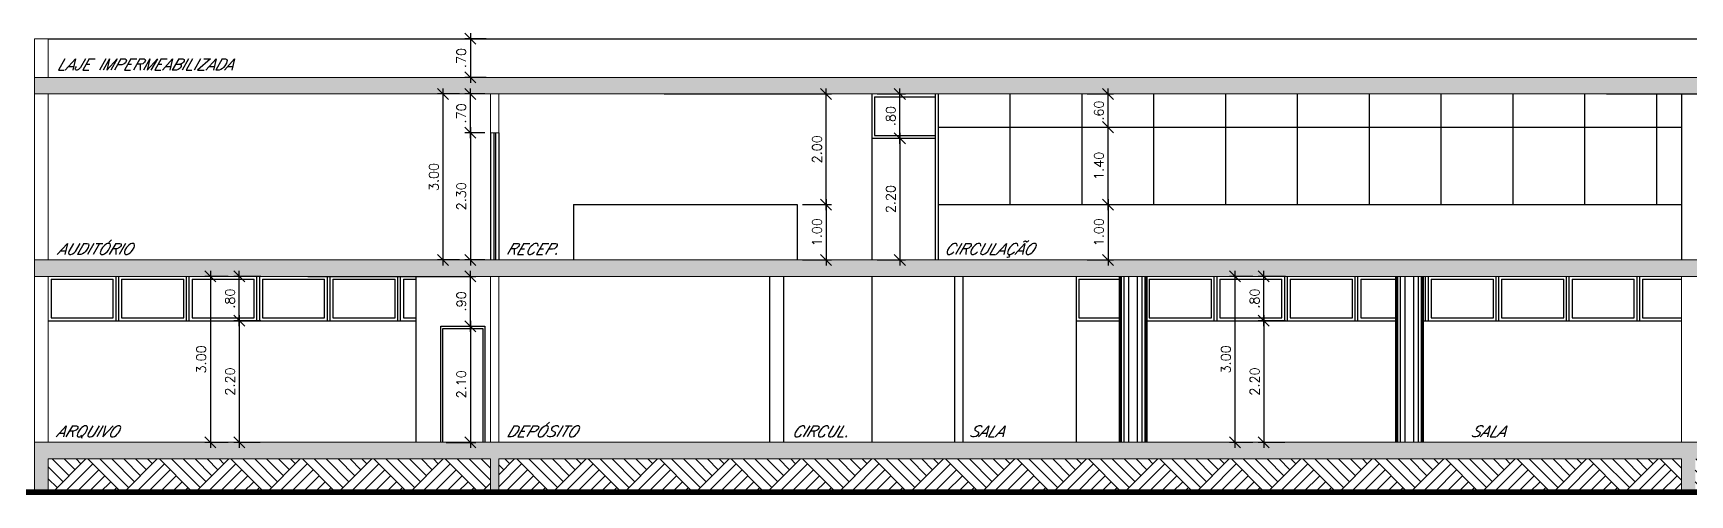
# Model space of a CAD drawing. Header units: millimetres. Extents: x 521 to 1055, y 261 to 520.
# Drawn here: x 824.63 to 854.61, y 453.61 to 461.96 of the extents above; entities that cross this region are included whole.
import ezdxf

# ---------------------------------------------------------------- set-up
doc = ezdxf.new("R2010")
doc.units = ezdxf.units.MM
doc.linetypes.add('CONTINU', pattern=[0])
doc.layers.add('0.1', color=8, linetype='Continuous', lineweight=13)
doc.styles.add('ROMANS', font='romans')
doc.styles.get("Standard").update_dxf_attribs({"font": 'romans.shx'})
doc.dimstyles.new('Fares Eng - 50', dxfattribs={"dimscale": 2, "dimtxt": 0.085, "dimasz": 0.1, "dimexe": 0.05, "dimexo": 0.05, "dimgap": 0.04, "dimtad": 1, "dimzin": 4, "dimdsep": 46, "dimtxsty": 'ROMANS', "dimblk1": 'OBLIQUE', "dimblk2": 'OBLIQUE', "dimsah": 1, "dimcen": 0.05, "dimdle": 0.05, "dimclrd": 8, "dimclre": 8, "dimclrt": 8, "dimaunit": 1, "dimadec": 0, "dimazin": 0, "dimtfac": 1, "dimtix": 1, "dimtmove": 2, "dimatfit": 0, "dimldrblk": 'OPEN90', "dimfxl": 1, "dimtolj": 1, "dimtzin": 0, "dimarcsym": 0})
pattern_1 = [(50, (2.50527, -1.5628), (0.273277003, -0.02390863), [0.028575, -0.314325]), (355, (2.50527, -1.5628), (-0.05286424, 0.286584964), [0.02286, -0.25146]), (100.451, (2.52804, -1.56478), (0.22041375, 0.26267503), [0.024285, -0.267135]), (46.1842, (2.50527, -1.4866), (0.40661856, -0.06306349), [0.0428625, -0.4714875]), (96.6356, (2.53915, -1.49184), (0.35610635, 0.37113833), [0.0364275, -0.4007025]), (351.184, (2.50527, -1.4866), (0.3561069, 0.37113768), [0.03429, -0.37719]), (21, (2.54337, -1.50564), (0.22742232, -0.15339828), [0.028575, -0.314325]), (326, (2.54337, -1.50564), (0.09270304, 0.27628195), [0.02286, -0.25146]), (71.4514, (2.56232, -1.51842), (0.320124736, 0.12288429), [0.024285, -0.267135]), (37.5, (2.50527, -1.56279), (0.004632905, 0.126832558), [0, -0.248412, 0, -0.25527, 0, -0.2524125]), (7.5, (2.50527, -1.56279), (0.100229494, 0.150270862), [0, -0.145542, 0, -0.242697, 0, -0.0962025]), (327.5, (2.4203, -1.56279), (0.203385893, -0.008593116), [0, -0.09525, 0, -0.29718, 0, -0.394335]), (317.5, (2.3822, -1.56279), (0.222193772, 0.038139737), [0, -0.123825, 0, -0.197358, 0, -0.280035])]
pattern_2 = [(135, (2.5053, -1.5628), (-1.2931569, 0), [0.9144, -0.9144]), (135, (2.613, -1.455), (-1.2931569, 0), [0.9144, -0.9144]), (135, (2.7208, -1.3473), (-1.2931569, 0), [0.9144, -0.9144]), (135, (2.8286, -1.2395), (-1.2931569, 0), [0.9144, -0.9144]), (135, (2.9363, -1.1317), (-1.2931569, 0), [0.9144, -0.9144]), (135, (3.0441, -1.024), (-1.2931569, 0), [0.9144, -0.9144]), (135, (3.15185, -0.9162), (-1.2931569, 0), [0.9144, -0.9144]), (45, (1.8587, -0.9162), (1.2931569, 0), [0.9144, -0.9144]), (45, (1.7509, -0.80845), (1.2931569, 0), [0.9144, -0.9144]), (45, (1.6432, -0.7007), (1.2931569, 0), [0.9144, -0.9144]), (45, (1.5354, -0.5929), (1.2931569, 0), [0.9144, -0.9144]), (45, (1.4276, -0.4852), (1.2931569, 0), [0.9144, -0.9144]), (45, (1.3199, -0.3774), (1.2931569, 0), [0.9144, -0.9144]), (45, (1.2121, -0.2696), (1.2931569, 0), [0.9144, -0.9144])]

# ---------------------------------------------------------------- blocks, each defined once
blk = doc.blocks.new('_OBLIQUE')
at = {"color": 0, "linetype": 'ByBlock'}
blk.add_line((-0.5, -0.5), (0.5, 0.5), dxfattribs=at)
blk = doc.blocks.new('*D1814')
at = {"layer": '0.1', "color": 8, "linetype": 'CONTINU', "lineweight": -2, "transparency": 16777216}
for p, q in [((828.748, 457.556), (828.256, 457.556)), ((828.356, 456.656), (828.356, 457.656)), ((828.748, 456.756), (828.256, 456.756))]:
    blk.add_line(p, q, dxfattribs=at)
at = {"layer": 'DEFPOINTS', "color": 0, "linetype": 'CONTINU', "lineweight": -2, "transparency": 16777216}
for p in [(828.356, 457.556), (828.848, 457.556), (828.848, 456.756)]:
    blk.add_point(p, dxfattribs=at)
at = {"layer": '0.1', "color": 8, "linetype": 'CONTINU', "lineweight": -2, "transparency": 16777216, "xscale": 0.2, "yscale": 0.2, "zscale": 0.2}
for p, rotation in [((828.356, 457.556), 90), ((828.356, 456.756), 270)]:
    blk.add_blockref('_OBLIQUE', p, dxfattribs=dict(at, rotation=rotation))
at = {"layer": '0.1', "color": 8, "linetype": 'CONTINU', "lineweight": -2, "transparency": 16777216, "insert": (828.191, 457.156), "char_height": 0.17, "attachment_point": 5, "rotation": 90, "style": 'ROMANS'}
blk.add_mtext('\\A1;.80', dxfattribs=at)
blk = doc.blocks.new('_Open90')
at = {"color": 0, "linetype": 'ByBlock', "lineweight": -2}
for p, q in [((0, 0), (-1, 0)), ((-0.5, 0.5), (0, 0)), ((0, 0), (-0.5, -0.5))]:
    blk.add_line(p, q, dxfattribs=at)
blk = doc.blocks.new('*D1815')
at = {"layer": '0.1', "color": 8, "linetype": 'CONTINU', "lineweight": -2, "transparency": 16777216}
for p, q in [((828.748, 456.756), (828.256, 456.756)), ((828.356, 456.856), (828.356, 454.456)), ((828.737, 454.556), (828.256, 454.556))]:
    blk.add_line(p, q, dxfattribs=at)
at = {"layer": 'DEFPOINTS', "color": 0, "linetype": 'CONTINU', "lineweight": -2, "transparency": 16777216}
for p in [(828.848, 456.756), (828.356, 454.556), (828.837, 454.556)]:
    blk.add_point(p, dxfattribs=at)
at = {"layer": '0.1', "color": 8, "linetype": 'CONTINU', "lineweight": -2, "transparency": 16777216, "xscale": 0.2, "yscale": 0.2, "zscale": 0.2}
for p, rotation in [((828.356, 456.756), 90), ((828.356, 454.556), 270)]:
    blk.add_blockref('_OBLIQUE', p, dxfattribs=dict(at, rotation=rotation))
at = {"layer": '0.1', "color": 8, "linetype": 'CONTINU', "lineweight": -2, "transparency": 16777216, "insert": (828.191, 455.656), "char_height": 0.17, "attachment_point": 5, "rotation": 90, "style": 'ROMANS'}
blk.add_mtext('\\A1;2.20', dxfattribs=at)
blk = doc.blocks.new('*D1816')
at = {"layer": '0.1', "color": 8, "linetype": 'CONTINU', "lineweight": -2, "transparency": 16777216}
for p, q in [((828.156, 457.556), (827.734, 457.556)), ((827.834, 457.656), (827.834, 454.456)), ((828.156, 454.556), (827.734, 454.556))]:
    blk.add_line(p, q, dxfattribs=at)
at = {"layer": 'DEFPOINTS', "color": 0, "linetype": 'CONTINU', "lineweight": -2, "transparency": 16777216}
for p in [(828.256, 457.556), (827.834, 454.556), (828.256, 454.556)]:
    blk.add_point(p, dxfattribs=at)
at = {"layer": '0.1', "color": 8, "linetype": 'CONTINU', "lineweight": -2, "transparency": 16777216, "xscale": 0.2, "yscale": 0.2, "zscale": 0.2}
for p, rotation in [((827.834, 457.556), 90), ((827.834, 454.556), 270)]:
    blk.add_blockref('_OBLIQUE', p, dxfattribs=dict(at, rotation=rotation))
at = {"layer": '0.1', "color": 8, "linetype": 'CONTINU', "lineweight": -2, "transparency": 16777216, "insert": (827.669, 456.056), "char_height": 0.17, "attachment_point": 5, "rotation": 90, "style": 'ROMANS'}
blk.add_mtext('\\A1;3.00', dxfattribs=at)
blk = doc.blocks.new('*D1817')
at = {"layer": '0.1', "color": 8, "linetype": 'CONTINU', "lineweight": -2, "transparency": 16777216}
for p, q in [((832.102, 456.656), (832.64, 456.656)), ((832.54, 456.756), (832.54, 454.456)), ((832.102, 454.556), (832.64, 454.556))]:
    blk.add_line(p, q, dxfattribs=at)
at = {"layer": 'DEFPOINTS', "color": 0, "linetype": 'CONTINU', "lineweight": -2, "transparency": 16777216}
for p in [(832.002, 456.656), (832.002, 454.556), (832.54, 454.556)]:
    blk.add_point(p, dxfattribs=at)
at = {"layer": '0.1', "color": 8, "linetype": 'CONTINU', "lineweight": -2, "transparency": 16777216, "xscale": 0.2, "yscale": 0.2, "zscale": 0.2}
for p, rotation in [((832.54, 456.656), 90), ((832.54, 454.556), 270)]:
    blk.add_blockref('_OBLIQUE', p, dxfattribs=dict(at, rotation=rotation))
at = {"layer": '0.1', "color": 8, "linetype": 'CONTINU', "lineweight": -2, "transparency": 16777216, "insert": (832.375, 455.606), "char_height": 0.17, "attachment_point": 5, "rotation": 90, "style": 'ROMANS'}
blk.add_mtext('\\A1;2.10', dxfattribs=at)
blk = doc.blocks.new('*D1818')
at = {"layer": '0.1', "color": 8, "linetype": 'CONTINU', "lineweight": -2, "transparency": 16777216}
for p, q in [((829.597, 457.556), (832.64, 457.556)), ((832.54, 456.556), (832.54, 457.656)), ((832.102, 456.656), (832.64, 456.656))]:
    blk.add_line(p, q, dxfattribs=at)
at = {"layer": 'DEFPOINTS', "color": 0, "linetype": 'CONTINU', "lineweight": -2, "transparency": 16777216}
for p in [(829.497, 457.556), (832.54, 457.556), (832.002, 456.656)]:
    blk.add_point(p, dxfattribs=at)
at = {"layer": '0.1', "color": 8, "linetype": 'CONTINU', "lineweight": -2, "transparency": 16777216, "xscale": 0.2, "yscale": 0.2, "zscale": 0.2}
for p, rotation in [((832.54, 457.556), 90), ((832.54, 456.656), 270)]:
    blk.add_blockref('_OBLIQUE', p, dxfattribs=dict(at, rotation=rotation))
at = {"layer": '0.1', "color": 8, "linetype": 'CONTINU', "lineweight": -2, "transparency": 16777216, "insert": (832.375, 457.106), "char_height": 0.17, "attachment_point": 5, "rotation": 90, "style": 'ROMANS'}
blk.add_mtext('\\A1;.90', dxfattribs=at)
blk = doc.blocks.new('*D1819')
at = {"layer": '0.1', "color": 8, "linetype": 'CONTINU', "lineweight": -2, "transparency": 16777216}
for p, q in [((847.289, 457.556), (846.796, 457.556)), ((846.896, 456.656), (846.896, 457.656)), ((847.289, 456.756), (846.796, 456.756))]:
    blk.add_line(p, q, dxfattribs=at)
at = {"layer": 'DEFPOINTS', "color": 0, "linetype": 'CONTINU', "lineweight": -2, "transparency": 16777216}
for p in [(846.896, 457.556), (847.389, 457.556), (847.389, 456.756)]:
    blk.add_point(p, dxfattribs=at)
at = {"layer": '0.1', "color": 8, "linetype": 'CONTINU', "lineweight": -2, "transparency": 16777216, "xscale": 0.2, "yscale": 0.2, "zscale": 0.2}
for p, rotation in [((846.896, 457.556), 90), ((846.896, 456.756), 270)]:
    blk.add_blockref('_OBLIQUE', p, dxfattribs=dict(at, rotation=rotation))
at = {"layer": '0.1', "color": 8, "linetype": 'CONTINU', "lineweight": -2, "transparency": 16777216, "insert": (846.731, 457.156), "char_height": 0.17, "attachment_point": 5, "rotation": 90, "style": 'ROMANS'}
blk.add_mtext('\\A1;.80', dxfattribs=at)
blk = doc.blocks.new('*D1820')
at = {"layer": '0.1', "color": 8, "linetype": 'CONTINU', "lineweight": -2, "transparency": 16777216}
for p, q in [((847.289, 456.756), (846.796, 456.756)), ((846.896, 456.856), (846.896, 454.456)), ((847.277, 454.556), (846.796, 454.556))]:
    blk.add_line(p, q, dxfattribs=at)
at = {"layer": 'DEFPOINTS', "color": 0, "linetype": 'CONTINU', "lineweight": -2, "transparency": 16777216}
for p in [(847.389, 456.756), (846.896, 454.556), (847.377, 454.556)]:
    blk.add_point(p, dxfattribs=at)
at = {"layer": '0.1', "color": 8, "linetype": 'CONTINU', "lineweight": -2, "transparency": 16777216, "xscale": 0.2, "yscale": 0.2, "zscale": 0.2}
for p, rotation in [((846.896, 456.756), 90), ((846.896, 454.556), 270)]:
    blk.add_blockref('_OBLIQUE', p, dxfattribs=dict(at, rotation=rotation))
at = {"layer": '0.1', "color": 8, "linetype": 'CONTINU', "lineweight": -2, "transparency": 16777216, "insert": (846.731, 455.656), "char_height": 0.17, "attachment_point": 5, "rotation": 90, "style": 'ROMANS'}
blk.add_mtext('\\A1;2.20', dxfattribs=at)
blk = doc.blocks.new('*D1821')
at = {"layer": '0.1', "color": 8, "linetype": 'CONTINU', "lineweight": -2, "transparency": 16777216}
for p, q in [((846.696, 457.556), (846.274, 457.556)), ((846.374, 457.656), (846.374, 454.456)), ((846.696, 454.556), (846.274, 454.556))]:
    blk.add_line(p, q, dxfattribs=at)
at = {"layer": 'DEFPOINTS', "color": 0, "linetype": 'CONTINU', "lineweight": -2, "transparency": 16777216}
for p in [(846.796, 457.556), (846.374, 454.556), (846.796, 454.556)]:
    blk.add_point(p, dxfattribs=at)
at = {"layer": '0.1', "color": 8, "linetype": 'CONTINU', "lineweight": -2, "transparency": 16777216, "xscale": 0.2, "yscale": 0.2, "zscale": 0.2}
for p, rotation in [((846.374, 457.556), 90), ((846.374, 454.556), 270)]:
    blk.add_blockref('_OBLIQUE', p, dxfattribs=dict(at, rotation=rotation))
at = {"layer": '0.1', "color": 8, "linetype": 'CONTINU', "lineweight": -2, "transparency": 16777216, "insert": (846.209, 456.056), "char_height": 0.17, "attachment_point": 5, "rotation": 90, "style": 'ROMANS'}
blk.add_mtext('\\A1;3.00', dxfattribs=at)
blk = doc.blocks.new('*D1852')
at = {"layer": '0.1', "color": 8, "linetype": 'CONTINU', "lineweight": -2, "transparency": 16777216}
for p, q in [((832.54, 460.256), (832.54, 457.756)), ((832.802, 460.156), (832.44, 460.156)), ((832.802, 457.856), (832.44, 457.856))]:
    blk.add_line(p, q, dxfattribs=at)
at = {"layer": 'DEFPOINTS', "color": 0, "linetype": 'CONTINU', "lineweight": -2, "transparency": 16777216}
for p in [(832.902, 460.156), (832.54, 457.856), (832.902, 457.856)]:
    blk.add_point(p, dxfattribs=at)
at = {"layer": '0.1', "color": 8, "linetype": 'CONTINU', "lineweight": -2, "transparency": 16777216, "xscale": 0.2, "yscale": 0.2, "zscale": 0.2}
for p, rotation in [((832.54, 460.156), 90), ((832.54, 457.856), 270)]:
    blk.add_blockref('_OBLIQUE', p, dxfattribs=dict(at, rotation=rotation))
at = {"layer": '0.1', "color": 8, "linetype": 'CONTINU', "lineweight": -2, "transparency": 16777216, "insert": (832.375, 459.006), "char_height": 0.17, "attachment_point": 5, "rotation": 90, "style": 'ROMANS'}
blk.add_mtext('\\A1;2.30', dxfattribs=at)
blk = doc.blocks.new('*D1853')
at = {"layer": '0.1', "color": 8, "linetype": 'CONTINU', "lineweight": -2, "transparency": 16777216}
for p, q in [((832.802, 460.856), (832.44, 460.856)), ((832.54, 460.056), (832.54, 460.956)), ((832.802, 460.156), (832.44, 460.156))]:
    blk.add_line(p, q, dxfattribs=at)
at = {"layer": 'DEFPOINTS', "color": 0, "linetype": 'CONTINU', "lineweight": -2, "transparency": 16777216}
for p in [(832.54, 460.856), (832.902, 460.856), (832.902, 460.156)]:
    blk.add_point(p, dxfattribs=at)
at = {"layer": '0.1', "color": 8, "linetype": 'CONTINU', "lineweight": -2, "transparency": 16777216, "xscale": 0.2, "yscale": 0.2, "zscale": 0.2}
for p, rotation in [((832.54, 460.856), 90), ((832.54, 460.156), 270)]:
    blk.add_blockref('_OBLIQUE', p, dxfattribs=dict(at, rotation=rotation))
at = {"layer": '0.1', "color": 8, "linetype": 'CONTINU', "lineweight": -2, "transparency": 16777216, "insert": (832.375, 460.506), "char_height": 0.17, "attachment_point": 5, "rotation": 90, "style": 'ROMANS'}
blk.add_mtext('\\A1;.70', dxfattribs=at)
blk = doc.blocks.new('*D1854')
at = {"layer": '0.1', "color": 8, "linetype": 'CONTINU', "lineweight": -2, "transparency": 16777216}
for p, q in [((832.34, 460.856), (831.943, 460.856)), ((832.043, 460.956), (832.043, 457.756)), ((832.34, 457.856), (831.943, 457.856))]:
    blk.add_line(p, q, dxfattribs=at)
at = {"layer": 'DEFPOINTS', "color": 0, "linetype": 'CONTINU', "lineweight": -2, "transparency": 16777216}
for p in [(832.44, 460.856), (832.043, 457.856), (832.44, 457.856)]:
    blk.add_point(p, dxfattribs=at)
at = {"layer": '0.1', "color": 8, "linetype": 'CONTINU', "lineweight": -2, "transparency": 16777216, "xscale": 0.2, "yscale": 0.2, "zscale": 0.2}
for p, rotation in [((832.043, 460.856), 90), ((832.043, 457.856), 270)]:
    blk.add_blockref('_OBLIQUE', p, dxfattribs=dict(at, rotation=rotation))
at = {"layer": '0.1', "color": 8, "linetype": 'CONTINU', "lineweight": -2, "transparency": 16777216, "insert": (831.878, 459.356), "char_height": 0.17, "attachment_point": 5, "rotation": 90, "style": 'ROMANS'}
blk.add_mtext('\\A1;3.00', dxfattribs=at)
blk = doc.blocks.new('*D1855')
at = {"layer": '0.1', "color": 8, "linetype": 'CONTINU', "lineweight": -2, "transparency": 16777216}
for p, q in [((838.552, 458.856), (839.076, 458.856)), ((838.976, 458.956), (838.976, 457.756)), ((838.552, 457.856), (839.076, 457.856))]:
    blk.add_line(p, q, dxfattribs=at)
at = {"layer": 'DEFPOINTS', "color": 0, "linetype": 'CONTINU', "lineweight": -2, "transparency": 16777216}
for p in [(838.452, 458.856), (838.452, 457.856), (838.976, 457.856)]:
    blk.add_point(p, dxfattribs=at)
at = {"layer": '0.1', "color": 8, "linetype": 'CONTINU', "lineweight": -2, "transparency": 16777216, "xscale": 0.2, "yscale": 0.2, "zscale": 0.2}
for p, rotation in [((838.976, 458.856), 90), ((838.976, 457.856), 270)]:
    blk.add_blockref('_OBLIQUE', p, dxfattribs=dict(at, rotation=rotation))
at = {"layer": '0.1', "color": 8, "linetype": 'CONTINU', "lineweight": -2, "transparency": 16777216, "insert": (838.811, 458.356), "char_height": 0.17, "attachment_point": 5, "rotation": 90, "style": 'ROMANS'}
blk.add_mtext('\\A1;1.00', dxfattribs=at)
blk = doc.blocks.new('*D1856')
at = {"layer": '0.1', "color": 8, "linetype": 'CONTINU', "lineweight": -2, "transparency": 16777216}
for p, q in [((836.047, 460.856), (839.076, 460.856)), ((838.976, 458.756), (838.976, 460.956)), ((838.552, 458.856), (839.076, 458.856))]:
    blk.add_line(p, q, dxfattribs=at)
at = {"layer": 'DEFPOINTS', "color": 0, "linetype": 'CONTINU', "lineweight": -2, "transparency": 16777216}
for p in [(835.947, 460.856), (838.976, 460.856), (838.452, 458.856)]:
    blk.add_point(p, dxfattribs=at)
at = {"layer": '0.1', "color": 8, "linetype": 'CONTINU', "lineweight": -2, "transparency": 16777216, "xscale": 0.2, "yscale": 0.2, "zscale": 0.2}
for p, rotation in [((838.976, 460.856), 90), ((838.976, 458.856), 270)]:
    blk.add_blockref('_OBLIQUE', p, dxfattribs=dict(at, rotation=rotation))
at = {"layer": '0.1', "color": 8, "linetype": 'CONTINU', "lineweight": -2, "transparency": 16777216, "insert": (838.811, 459.856), "char_height": 0.17, "attachment_point": 5, "rotation": 90, "style": 'ROMANS'}
blk.add_mtext('\\A1;2.00', dxfattribs=at)
blk = doc.blocks.new('*D1857')
at = {"layer": '0.1', "color": 8, "linetype": 'CONTINU', "lineweight": -2, "transparency": 16777216}
for p, q in [((839.902, 460.056), (840.41, 460.056)), ((840.31, 460.156), (840.31, 457.756)), ((839.902, 457.856), (840.41, 457.856))]:
    blk.add_line(p, q, dxfattribs=at)
at = {"layer": 'DEFPOINTS', "color": 0, "linetype": 'CONTINU', "lineweight": -2, "transparency": 16777216}
for p in [(839.802, 460.056), (839.802, 457.856), (840.31, 457.856)]:
    blk.add_point(p, dxfattribs=at)
at = {"layer": '0.1', "color": 8, "linetype": 'CONTINU', "lineweight": -2, "transparency": 16777216, "xscale": 0.2, "yscale": 0.2, "zscale": 0.2}
for p, rotation in [((840.31, 460.056), 90), ((840.31, 457.856), 270)]:
    blk.add_blockref('_OBLIQUE', p, dxfattribs=dict(at, rotation=rotation))
at = {"layer": '0.1', "color": 8, "linetype": 'CONTINU', "lineweight": -2, "transparency": 16777216, "insert": (840.145, 458.956), "char_height": 0.17, "attachment_point": 5, "rotation": 90, "style": 'ROMANS'}
blk.add_mtext('\\A1;2.20', dxfattribs=at)
blk = doc.blocks.new('*D1858')
at = {"layer": '0.1', "color": 8, "linetype": 'CONTINU', "lineweight": -2, "transparency": 16777216}
for p, q in [((839.902, 460.856), (840.41, 460.856)), ((840.31, 459.956), (840.31, 460.956)), ((839.902, 460.056), (840.41, 460.056))]:
    blk.add_line(p, q, dxfattribs=at)
at = {"layer": 'DEFPOINTS', "color": 0, "linetype": 'CONTINU', "lineweight": -2, "transparency": 16777216}
for p in [(839.802, 460.856), (840.31, 460.856), (839.802, 460.056)]:
    blk.add_point(p, dxfattribs=at)
at = {"layer": '0.1', "color": 8, "linetype": 'CONTINU', "lineweight": -2, "transparency": 16777216, "xscale": 0.2, "yscale": 0.2, "zscale": 0.2}
for p, rotation in [((840.31, 460.856), 90), ((840.31, 460.056), 270)]:
    blk.add_blockref('_OBLIQUE', p, dxfattribs=dict(at, rotation=rotation))
at = {"layer": '0.1', "color": 8, "linetype": 'CONTINU', "lineweight": -2, "transparency": 16777216, "insert": (840.145, 460.456), "char_height": 0.17, "attachment_point": 5, "rotation": 90, "style": 'ROMANS'}
blk.add_mtext('\\A1;.80', dxfattribs=at)
blk = doc.blocks.new('*D1859')
at = {"layer": '0.1', "color": 8, "linetype": 'CONTINU', "lineweight": -2, "transparency": 16777216}
for p, q in [((843.702, 458.856), (844.178, 458.856)), ((844.078, 458.956), (844.078, 457.756)), ((843.702, 457.856), (844.178, 457.856))]:
    blk.add_line(p, q, dxfattribs=at)
at = {"layer": 'DEFPOINTS', "color": 0, "linetype": 'CONTINU', "lineweight": -2, "transparency": 16777216}
for p in [(843.602, 458.856), (843.602, 457.856), (844.078, 457.856)]:
    blk.add_point(p, dxfattribs=at)
at = {"layer": '0.1', "color": 8, "linetype": 'CONTINU', "lineweight": -2, "transparency": 16777216, "xscale": 0.2, "yscale": 0.2, "zscale": 0.2}
for p, rotation in [((844.078, 458.856), 90), ((844.078, 457.856), 270)]:
    blk.add_blockref('_OBLIQUE', p, dxfattribs=dict(at, rotation=rotation))
at = {"layer": '0.1', "color": 8, "linetype": 'CONTINU', "lineweight": -2, "transparency": 16777216, "insert": (843.913, 458.356), "char_height": 0.17, "attachment_point": 5, "rotation": 90, "style": 'ROMANS'}
blk.add_mtext('\\A1;1.00', dxfattribs=at)
blk = doc.blocks.new('*D1860')
at = {"layer": '0.1', "color": 8, "linetype": 'CONTINU', "lineweight": -2, "transparency": 16777216}
for p, q in [((841.197, 460.256), (844.178, 460.256)), ((844.078, 458.756), (844.078, 460.356)), ((843.702, 458.856), (844.178, 458.856))]:
    blk.add_line(p, q, dxfattribs=at)
at = {"layer": 'DEFPOINTS', "color": 0, "linetype": 'CONTINU', "lineweight": -2, "transparency": 16777216}
for p in [(841.097, 460.256), (844.078, 460.256), (843.602, 458.856)]:
    blk.add_point(p, dxfattribs=at)
at = {"layer": '0.1', "color": 8, "linetype": 'CONTINU', "lineweight": -2, "transparency": 16777216, "xscale": 0.2, "yscale": 0.2, "zscale": 0.2}
for p, rotation in [((844.078, 460.256), 90), ((844.078, 458.856), 270)]:
    blk.add_blockref('_OBLIQUE', p, dxfattribs=dict(at, rotation=rotation))
at = {"layer": '0.1', "color": 8, "linetype": 'CONTINU', "lineweight": -2, "transparency": 16777216, "insert": (843.913, 459.556), "char_height": 0.17, "attachment_point": 5, "rotation": 90, "style": 'ROMANS'}
blk.add_mtext('\\A1;1.40', dxfattribs=at)
blk = doc.blocks.new('*D1861')
at = {"layer": '0.1', "color": 8, "linetype": 'CONTINU', "lineweight": -2, "transparency": 16777216}
for p, q in [((843.702, 460.856), (844.178, 460.856)), ((844.078, 460.156), (844.078, 460.956)), ((843.702, 460.256), (844.178, 460.256))]:
    blk.add_line(p, q, dxfattribs=at)
at = {"layer": 'DEFPOINTS', "color": 0, "linetype": 'CONTINU', "lineweight": -2, "transparency": 16777216}
for p in [(843.602, 460.856), (844.078, 460.856), (843.602, 460.256)]:
    blk.add_point(p, dxfattribs=at)
at = {"layer": '0.1', "color": 8, "linetype": 'CONTINU', "lineweight": -2, "transparency": 16777216, "xscale": 0.2, "yscale": 0.2, "zscale": 0.2}
for p, rotation in [((844.078, 460.856), 90), ((844.078, 460.256), 270)]:
    blk.add_blockref('_OBLIQUE', p, dxfattribs=dict(at, rotation=rotation))
at = {"layer": '0.1', "color": 8, "linetype": 'CONTINU', "lineweight": -2, "transparency": 16777216, "insert": (843.913, 460.556), "char_height": 0.17, "attachment_point": 5, "rotation": 90, "style": 'ROMANS'}
blk.add_mtext('\\A1;.60', dxfattribs=at)
blk = doc.blocks.new('*D1863')
at = {"layer": '0.1', "color": 8, "linetype": 'CONTINU', "lineweight": -2, "transparency": 16777216}
for p, q in [((853.097, 460.856), (856.135, 460.856)), ((856.035, 459.856), (856.035, 460.956)), ((855.602, 459.956), (856.135, 459.956))]:
    blk.add_line(p, q, dxfattribs=at)
at = {"layer": 'DEFPOINTS', "color": 0, "linetype": 'CONTINU', "lineweight": -2, "transparency": 16777216}
for p in [(852.997, 460.856), (856.035, 460.856), (855.502, 459.956)]:
    blk.add_point(p, dxfattribs=at)
at = {"layer": '0.1', "color": 8, "linetype": 'CONTINU', "lineweight": -2, "transparency": 16777216, "xscale": 0.2, "yscale": 0.2, "zscale": 0.2}
for p, rotation in [((856.035, 460.856), 90), ((856.035, 459.956), 270)]:
    blk.add_blockref('_OBLIQUE', p, dxfattribs=dict(at, rotation=rotation))
at = {"layer": '0.1', "color": 8, "linetype": 'CONTINU', "lineweight": -2, "transparency": 16777216, "insert": (855.87, 460.406), "char_height": 0.17, "attachment_point": 5, "rotation": 90, "style": 'ROMANS'}
blk.add_mtext('\\A1;.90', dxfattribs=at)
blk = doc.blocks.new('*D1878')
at = {"layer": '0.1', "color": 8, "linetype": 'CONTINU', "lineweight": -2, "transparency": 16777216}
for p, q in [((832.823, 461.856), (832.44, 461.856)), ((832.54, 461.956), (832.54, 461.056)), ((832.823, 461.156), (832.44, 461.156))]:
    blk.add_line(p, q, dxfattribs=at)
at = {"layer": 'DEFPOINTS', "color": 0, "linetype": 'CONTINU', "lineweight": -2, "transparency": 16777216}
for p in [(832.923, 461.856), (832.54, 461.156), (832.923, 461.156)]:
    blk.add_point(p, dxfattribs=at)
at = {"layer": '0.1', "color": 8, "linetype": 'CONTINU', "lineweight": -2, "transparency": 16777216, "xscale": 0.2, "yscale": 0.2, "zscale": 0.2}
for p, rotation in [((832.54, 461.856), 90), ((832.54, 461.156), 270)]:
    blk.add_blockref('_OBLIQUE', p, dxfattribs=dict(at, rotation=rotation))
at = {"layer": '0.1', "color": 8, "linetype": 'CONTINU', "lineweight": -2, "transparency": 16777216, "insert": (832.375, 461.506), "char_height": 0.17, "attachment_point": 5, "rotation": 90, "style": 'ROMANS'}
blk.add_mtext('\\A1;.70', dxfattribs=at)

msp = doc.modelspace()

# ---------------------------------------------------------------- hatches: boundary and pattern name
at = {"layer": '0.1', "linetype": 'CONTINU', "lineweight": -2}
h = msp.add_hatch(dxfattribs=at)
h.set_pattern_fill('AR-CONC', color=8, scale=0.0015, style=0)
h.set_pattern_definition(pattern_1)
h.paths.add_polyline_path([(824.65229, 461.15646), (824.65229, 460.85646), (833.70694, 460.85646), (833.70694, 461.15646)])
h.paths.add_polyline_path([(833.70694, 457.55646), (833.70694, 457.85646), (824.65229, 457.85646), (824.65229, 457.55646)])
h.paths.add_polyline_path([(824.65229, 454.55646), (824.65229, 453.65646), (824.90229, 453.65646), (824.90229, 454.25646), (832.90229, 454.25646), (832.90229, 453.65646), (833.05229, 453.65646), (833.05229, 454.25646), (833.70694, 454.25646), (833.70694, 454.55646)])
h = msp.add_hatch(dxfattribs=at)
h.set_pattern_fill('AR-CONC', color=8, scale=0.0015, style=0)
h.set_pattern_definition(pattern_1)
h.paths.add_polyline_path([(842.08381, 461.15646), (833.70694, 461.15646), (833.70694, 460.85646), (842.08381, 460.85646)])
h.paths.add_polyline_path([(842.08381, 457.85646), (833.70694, 457.85646), (833.70694, 457.55646), (842.08381, 457.55646)])
h.paths.add_polyline_path([(842.08381, 454.55646), (833.70694, 454.55646), (833.70694, 454.25646), (842.08381, 454.25646)])
h = msp.add_hatch(dxfattribs=at)
h.set_pattern_fill('AR-CONC', color=8, scale=0.0015, style=0)
h.set_pattern_definition(pattern_1)
h.paths.add_polyline_path([(851.55044, 461.15646), (842.08381, 461.15646), (842.08381, 460.85646), (851.55044, 460.85646)])
h.paths.add_polyline_path([(851.55044, 457.85646), (842.08381, 457.85646), (842.08381, 457.55646), (851.55044, 457.55646)])
h.paths.add_polyline_path([(851.55044, 454.55646), (842.08381, 454.55646), (842.08381, 454.25646), (851.55044, 454.25646)])
h = msp.add_hatch(dxfattribs=at)
h.set_pattern_fill('AR-CONC', color=8, scale=0.0015, style=0)
h.set_pattern_definition(pattern_1)
h.paths.add_polyline_path([(859.48772, 461.15646), (851.55044, 461.15646), (851.55044, 460.85646), (859.48772, 460.85646)])
h.paths.add_polyline_path([(859.48772, 457.85646), (851.55044, 457.85646), (851.55044, 457.55646), (859.48772, 457.55646)])
h.paths.add_polyline_path([(859.48772, 454.55646), (851.55044, 454.55646), (851.55044, 454.25646), (854.45229, 454.25646), (854.45229, 453.65646), (854.70229, 453.65646), (854.70229, 454.25646), (859.48772, 454.25646)])
h = msp.add_hatch(dxfattribs=at)
h.set_pattern_fill('AR-PARQ1', color=8, scale=0.003, angle=45, style=0)
h.set_pattern_definition(pattern_2)
h.paths.add_polyline_path([(820.48616, 454.25646), (812.65229, 454.25646), (812.65229, 453.65646), (820.48616, 453.65646)])
h.paths.add_polyline_path([(824.35229, 454.25646), (820.48616, 454.25646), (820.48616, 453.65646), (824.35229, 453.65646)])
h.paths.add_polyline_path([(832.90229, 454.25646), (824.90229, 454.25646), (824.90229, 453.65646), (832.90229, 453.65646)])
h = msp.add_hatch(dxfattribs=at)
h.set_pattern_fill('AR-PARQ1', color=8, scale=0.003, angle=45, style=0)
h.set_pattern_definition(pattern_2)
h.paths.add_polyline_path([(833.70694, 454.25646), (833.05229, 454.25646), (833.05229, 453.65646), (833.70694, 453.65646)])
h.paths.add_polyline_path([(842.08381, 454.25646), (833.70694, 454.25646), (833.70694, 453.65646), (842.08381, 453.65646)])
h = msp.add_hatch(dxfattribs=at)
h.set_pattern_fill('AR-PARQ1', color=8, scale=0.003, angle=45, style=0)
h.set_pattern_definition(pattern_2)
h.paths.add_polyline_path([(851.55044, 454.25646), (842.08381, 454.25646), (842.08381, 453.65646), (851.55044, 453.65646)])
h.paths.add_polyline_path([(854.45229, 454.25646), (851.55044, 454.25646), (851.55044, 453.65646), (854.45229, 453.65646)])
h.paths.add_polyline_path([(859.48772, 454.25646), (854.70229, 454.25646), (854.70229, 453.65646), (859.48772, 453.65646)])
h.paths.add_polyline_path([(860.15229, 454.25646), (859.48772, 454.25646), (859.48772, 453.65646), (860.15229, 453.65646)])
h.paths.add_polyline_path([(869.23295, 454.25646), (860.40229, 454.25646), (860.40229, 453.65646), (869.23295, 453.65646)])

# ---------------------------------------------------------------- linework, layer by layer
at = {"layer": '0.1', "color": 7}
for p, q in [((824.65229, 461.85646), (824.65229, 453.65646)), ((824.65229, 461.85646), (824.90229, 461.85646)), ((824.90229, 461.85646), (824.90229, 461.15646)), ((824.65229, 461.15646), (883.00229, 461.15646)), ((824.65229, 460.85646), (882.90229, 460.85646)), ((824.90229, 460.85646), (824.90229, 457.85646)), ((832.90229, 460.85646), (832.90229, 460.15646)), ((833.05229, 460.85646), (833.05229, 460.15646)), ((832.90229, 460.15646), (833.05229, 460.15646)), ((824.65229, 457.85646), (882.90229, 457.85646)), ((824.65229, 457.55646), (882.90229, 457.55646)), ((824.90229, 457.55646), (824.90229, 454.55646)), ((832.90229, 457.55646), (832.90229, 454.55646)), ((833.05229, 457.55646), (833.05229, 454.55646)), ((854.45229, 457.55646), (854.45229, 454.55646)), ((824.65229, 454.55646), (894.05229, 454.55646)), ((824.90229, 454.25646), (832.90229, 454.25646)), ((824.90229, 454.25646), (824.90229, 453.65646)), ((832.90229, 454.25646), (832.90229, 453.65646)), ((833.05229, 454.25646), (833.05229, 453.65646)), ((833.05229, 454.25646), (854.45229, 454.25646)), ((854.45229, 454.25646), (854.45229, 453.65646))]:
    msp.add_line(p, q, dxfattribs=at)
at = {"layer": '0.1', "color": 8, "linetype": 'CONTINU', "lineweight": -2}
for p, q in [((824.90229, 461.85646), (860.15229, 461.85646)), ((839.80229, 460.85646), (839.80229, 457.85646)), ((839.85229, 460.80646), (839.85229, 460.10646)), ((839.85229, 460.80646), (840.95229, 460.80646)), ((840.95229, 460.85646), (840.95229, 457.85646)), ((841.00229, 460.85646), (841.00229, 457.85646)), ((842.30229, 460.85646), (842.30229, 458.85646)), ((843.60229, 460.85646), (843.60229, 458.85646)), ((844.90229, 460.85646), (844.90229, 458.85646)), ((846.20229, 460.85646), (846.20229, 458.85646)), ((847.50229, 460.85646), (847.50229, 458.85646)), ((848.80229, 460.85646), (848.80229, 458.85646)), ((850.10229, 460.85646), (850.10229, 458.85646)), ((851.40229, 460.85646), (851.40229, 458.85646)), ((852.70229, 460.85646), (852.70229, 458.85646)), ((854.00229, 460.85646), (854.00229, 458.85646)), ((854.45229, 460.85646), (854.45229, 457.85646)), ((841.00229, 460.25646), (854.45229, 460.25646)), ((832.90229, 460.15646), (832.90229, 457.85646)), ((832.96229, 460.15646), (832.96229, 457.85646)), ((832.99229, 460.15646), (832.99229, 457.85646)), ((833.05229, 460.15646), (833.05229, 457.85646)), ((839.80229, 460.05646), (840.95229, 460.05646)), ((839.85229, 460.10646), (840.95229, 460.10646)), ((834.40229, 458.85646), (834.40229, 457.85646)), ((834.40229, 458.85646), (838.45229, 458.85646)), ((838.45229, 458.85646), (838.45229, 457.85646)), ((841.00229, 458.85646), (854.45229, 458.85646)), ((824.95229, 457.50646), (824.95229, 456.80646)), ((824.95229, 457.50646), (826.07729, 457.50646)), ((826.07729, 456.80646), (826.07729, 457.50646)), ((826.12729, 456.75646), (826.12729, 457.55646)), ((826.17729, 456.75646), (826.17729, 457.55646)), ((826.22729, 457.50646), (826.22729, 456.80646)), ((826.22729, 457.50646), (827.35229, 457.50646)), ((827.35229, 456.80646), (827.35229, 457.50646)), ((827.40229, 456.75646), (827.40229, 457.55646)), ((827.45229, 456.75646), (827.45229, 457.55646)), ((827.50229, 457.50646), (827.50229, 456.80646)), ((827.50229, 457.50646), (828.62729, 457.50646)), ((828.62729, 456.80646), (828.62729, 457.50646)), ((828.67729, 456.75646), (828.67729, 457.55646)), ((828.72729, 456.75646), (828.72729, 457.55646)), ((828.77729, 457.50646), (828.77729, 456.80646)), ((828.77729, 457.50646), (829.90229, 457.50646)), ((829.90229, 456.80646), (829.90229, 457.50646)), ((829.95229, 456.75646), (829.95229, 457.55646)), ((830.00229, 456.75646), (830.00229, 457.55646)), ((830.05229, 457.50646), (830.05229, 456.80646)), ((830.05229, 457.50646), (831.17729, 457.50646)), ((831.17729, 456.80646), (831.17729, 457.50646)), ((831.22729, 456.75646), (831.22729, 457.55646)), ((831.27729, 456.75646), (831.27729, 457.55646)), ((831.32729, 457.50646), (831.32729, 456.80646)), ((831.32729, 457.50646), (831.55229, 457.50646)), ((831.55229, 457.55646), (831.55229, 454.55646)), ((837.95229, 457.55646), (837.95229, 454.55646)), ((838.20229, 457.55646), (838.20229, 454.55646)), ((839.80229, 457.55646), (839.80229, 454.55646)), ((841.30229, 457.55646), (841.30229, 454.55646)), ((841.45229, 457.55646), (841.45229, 454.55646)), ((843.49979, 457.55646), (843.49979, 454.55646)), ((843.54979, 457.50646), (843.54979, 456.80646)), ((843.54979, 457.50646), (844.27729, 457.50646)), ((844.27729, 457.55646), (844.27729, 454.55646)), ((844.28853, 457.55646), (844.28853, 454.55646)), ((844.31288, 457.55646), (844.31288, 454.55646)), ((844.36345, 457.55646), (844.36345, 454.55646)), ((844.44962, 457.55646), (844.44962, 454.55646)), ((844.60497, 457.55646), (844.60497, 454.55646)), ((844.69113, 457.55646), (844.69113, 454.55646)), ((844.7417, 457.55646), (844.7417, 454.55646)), ((844.76605, 457.55646), (844.76605, 454.55646)), ((844.77729, 457.55646), (844.77729, 454.55646)), ((844.82479, 457.50646), (844.82479, 456.80646)), ((844.82479, 457.50646), (845.94979, 457.50646)), ((845.94979, 456.80646), (845.94979, 457.50646)), ((845.99979, 456.75646), (845.99979, 457.55646)), ((846.04979, 456.75646), (846.04979, 457.55646)), ((846.09979, 457.50646), (846.09979, 456.80646)), ((846.09979, 457.50646), (847.22479, 457.50646)), ((847.22479, 456.80646), (847.22479, 457.50646)), ((847.27479, 456.75646), (847.27479, 457.55646)), ((847.32479, 456.75646), (847.32479, 457.55646)), ((847.37479, 457.50646), (847.37479, 456.80646)), ((847.37479, 457.50646), (848.49979, 457.50646)), ((848.49979, 456.80646), (848.49979, 457.50646)), ((848.54979, 456.75646), (848.54979, 457.55646)), ((848.59979, 456.75646), (848.59979, 457.55646)), ((848.64979, 457.50646), (848.64979, 456.80646)), ((848.64979, 457.50646), (849.27729, 457.50646)), ((849.27729, 457.55646), (849.27729, 454.55646)), ((849.28853, 457.55646), (849.28853, 454.55646)), ((849.31288, 457.55646), (849.31288, 454.55646)), ((849.36345, 457.55646), (849.36345, 454.55646)), ((849.44962, 457.55646), (849.44962, 454.55646)), ((849.60497, 457.55646), (849.60497, 454.55646)), ((849.69113, 457.55646), (849.69113, 454.55646)), ((849.7417, 457.55646), (849.7417, 454.55646)), ((849.76605, 457.55646), (849.76605, 454.55646)), ((849.77729, 457.55646), (849.77729, 454.55646)), ((849.82479, 456.75646), (849.82479, 457.55646)), ((849.87479, 456.75646), (849.87479, 457.55646)), ((849.92479, 457.50646), (849.92479, 456.80646)), ((849.92479, 457.50646), (851.04979, 457.50646)), ((851.04979, 456.80646), (851.04979, 457.50646)), ((851.09979, 456.75646), (851.09979, 457.55646)), ((851.14979, 456.75646), (851.14979, 457.55646)), ((851.19979, 457.50646), (851.19979, 456.80646)), ((851.19979, 457.50646), (852.32479, 457.50646)), ((852.32479, 456.80646), (852.32479, 457.50646)), ((852.37479, 456.75646), (852.37479, 457.55646)), ((852.42479, 456.75646), (852.42479, 457.55646)), ((852.47479, 457.50646), (852.47479, 456.80646)), ((852.47479, 457.50646), (853.59979, 457.50646)), ((853.59979, 456.80646), (853.59979, 457.50646)), ((853.64979, 456.75646), (853.64979, 457.55646)), ((853.69979, 456.75646), (853.69979, 457.55646)), ((853.74979, 457.50646), (853.74979, 456.80646)), ((853.74979, 457.50646), (854.45229, 457.50646)), ((824.90229, 456.75646), (831.55229, 456.75646)), ((824.95229, 456.80646), (826.07729, 456.80646)), ((826.22729, 456.80646), (827.35229, 456.80646)), ((827.50229, 456.80646), (828.62729, 456.80646)), ((828.77729, 456.80646), (829.90229, 456.80646)), ((830.05229, 456.80646), (831.17729, 456.80646)), ((831.32729, 456.80646), (831.55229, 456.80646)), ((843.49979, 456.75646), (844.27729, 456.75646)), ((843.54979, 456.80646), (844.27729, 456.80646)), ((844.77729, 456.75646), (849.27729, 456.75646)), ((844.82479, 456.80646), (845.94979, 456.80646)), ((846.09979, 456.80646), (847.22479, 456.80646)), ((847.37479, 456.80646), (848.49979, 456.80646)), ((848.64979, 456.80646), (849.27729, 456.80646)), ((849.77729, 456.75646), (854.45229, 456.75646)), ((849.92479, 456.80646), (851.04979, 456.80646)), ((851.19979, 456.80646), (852.32479, 456.80646)), ((852.47479, 456.80646), (853.59979, 456.80646)), ((853.74979, 456.80646), (854.45229, 456.80646))]:
    msp.add_line(p, q, dxfattribs=at)
for points in [[(832.00229, 454.55646), (832.00229, 456.65646), (832.80229, 456.65646), (832.80229, 454.55646)], [(832.04229, 454.55646), (832.04229, 456.61646), (832.76229, 456.61646), (832.76229, 454.55646)]]:
    msp.add_lwpolyline(points, dxfattribs=at)
at = {"layer": '0.1', "color": 8, "linetype": 'CONTINU', "lineweight": -2, "const_width": 0.1, "flags": 128}
msp.add_lwpolyline([(896.49153, 454.10646), (894.10229, 454.10646), (894.10229, 453.65646), (806.35229, 453.65646), (806.35229, 454.10646), (804.81063, 454.10646)], dxfattribs=at)

# ---------------------------------------------------------------- texts
at = {"layer": '0.1', "color": 8, "oblique": 30}
for s, p in [('LAJE IMPERMEABILIZADA', (825.05403, 461.28917)), ('AUDITÓRIO', (825.05403, 457.95338)), ('RECEP.', (833.17583, 457.95338)), ('CIRCULAÇÃO', (841.10459, 457.95338)), ('ARQUIVO', (825.03262, 454.65338)), ('DEPÓSITO', (833.18381, 454.65338)), ('CIRCUL.', (838.34931, 454.65338)), ('SALA', (841.55484, 454.65338)), ('SALA', (850.62968, 454.65338))]:
    msp.add_text(s, height=0.2, dxfattribs=at).set_placement(p)

# ---------------------------------------------------------------- dimensions: what is measured, and where the dimension line sits
at = {"layer": '0.1', "color": 8, "linetype": 'CONTINU', "lineweight": -2}
for base, p1, p2, picture, middle in [((832.53994, 461.15646), (832.92309, 461.85646), (832.92309, 461.15646), '*D1878', (832.37494, 461.50646)), ((832.04306, 457.85646), (832.43994, 460.85646), (832.43994, 457.85646), '*D1854', (831.87806, 459.35646)), ((832.53994, 460.85646), (832.90229, 460.15646), (832.90229, 460.85646), '*D1853', (832.37494, 460.50646)), ((838.97613, 460.85646), (838.45229, 458.85646), (835.94703, 460.85646), '*D1856', (838.81113, 459.85646)), ((840.30958, 460.85646), (839.80229, 460.05646), (839.80229, 460.85646), '*D1858', (840.14458, 460.45646)), ((844.07755, 460.85646), (843.60229, 460.25646), (843.60229, 460.85646), '*D1861', (843.91255, 460.55646)), ((856.03526, 460.85646), (855.50229, 459.95646), (852.99703, 460.85646), '*D1863', (855.87026, 460.40646)), ((832.53994, 457.85646), (832.90229, 460.15646), (832.90229, 457.85646), '*D1852', (832.37494, 459.00646)), ((844.07755, 460.25646), (843.60229, 458.85646), (841.09703, 460.25646), '*D1860', (843.91255, 459.55646)), ((840.30958, 457.85646), (839.80229, 460.05646), (839.80229, 457.85646), '*D1857', (840.14458, 458.95646)), ((838.97613, 457.85646), (838.45229, 458.85646), (838.45229, 457.85646), '*D1855', (838.81113, 458.35646)), ((844.07755, 457.85646), (843.60229, 458.85646), (843.60229, 457.85646), '*D1859', (843.91255, 458.35646)), ((827.83352, 454.55646), (828.2556, 457.55646), (828.2556, 454.55646), '*D1816', (827.66852, 456.05646)), ((828.3556, 457.55646), (828.84845, 456.75646), (828.84845, 457.55646), '*D1814', (828.1906, 457.15646)), ((832.53994, 457.55646), (832.00229, 456.65646), (829.49703, 457.55646), '*D1818', (832.37494, 457.10646)), ((846.37413, 454.55646), (846.79621, 457.55646), (846.79621, 454.55646), '*D1821', (846.20913, 456.05646)), ((846.89621, 457.55646), (847.38907, 456.75646), (847.38907, 457.55646), '*D1819', (846.73121, 457.15646)), ((828.3556, 454.55646), (828.84845, 456.75646), (828.83676, 454.55646), '*D1815', (828.1906, 455.65646)), ((832.53994, 454.55646), (832.00229, 456.65646), (832.00229, 454.55646), '*D1817', (832.37494, 455.60646)), ((846.89621, 454.55646), (847.38907, 456.75646), (847.37737, 454.55646), '*D1820', (846.73121, 455.65646))]:
    dim = msp.add_linear_dim(base=base, p1=p1, p2=p2, angle=90, dimstyle='Fares Eng - 50', dxfattribs=at)
    dim.commit()
    dim.dimension.update_dxf_attribs({"geometry": picture, "text_midpoint": middle})

doc.saveas('drawing.dxf')
